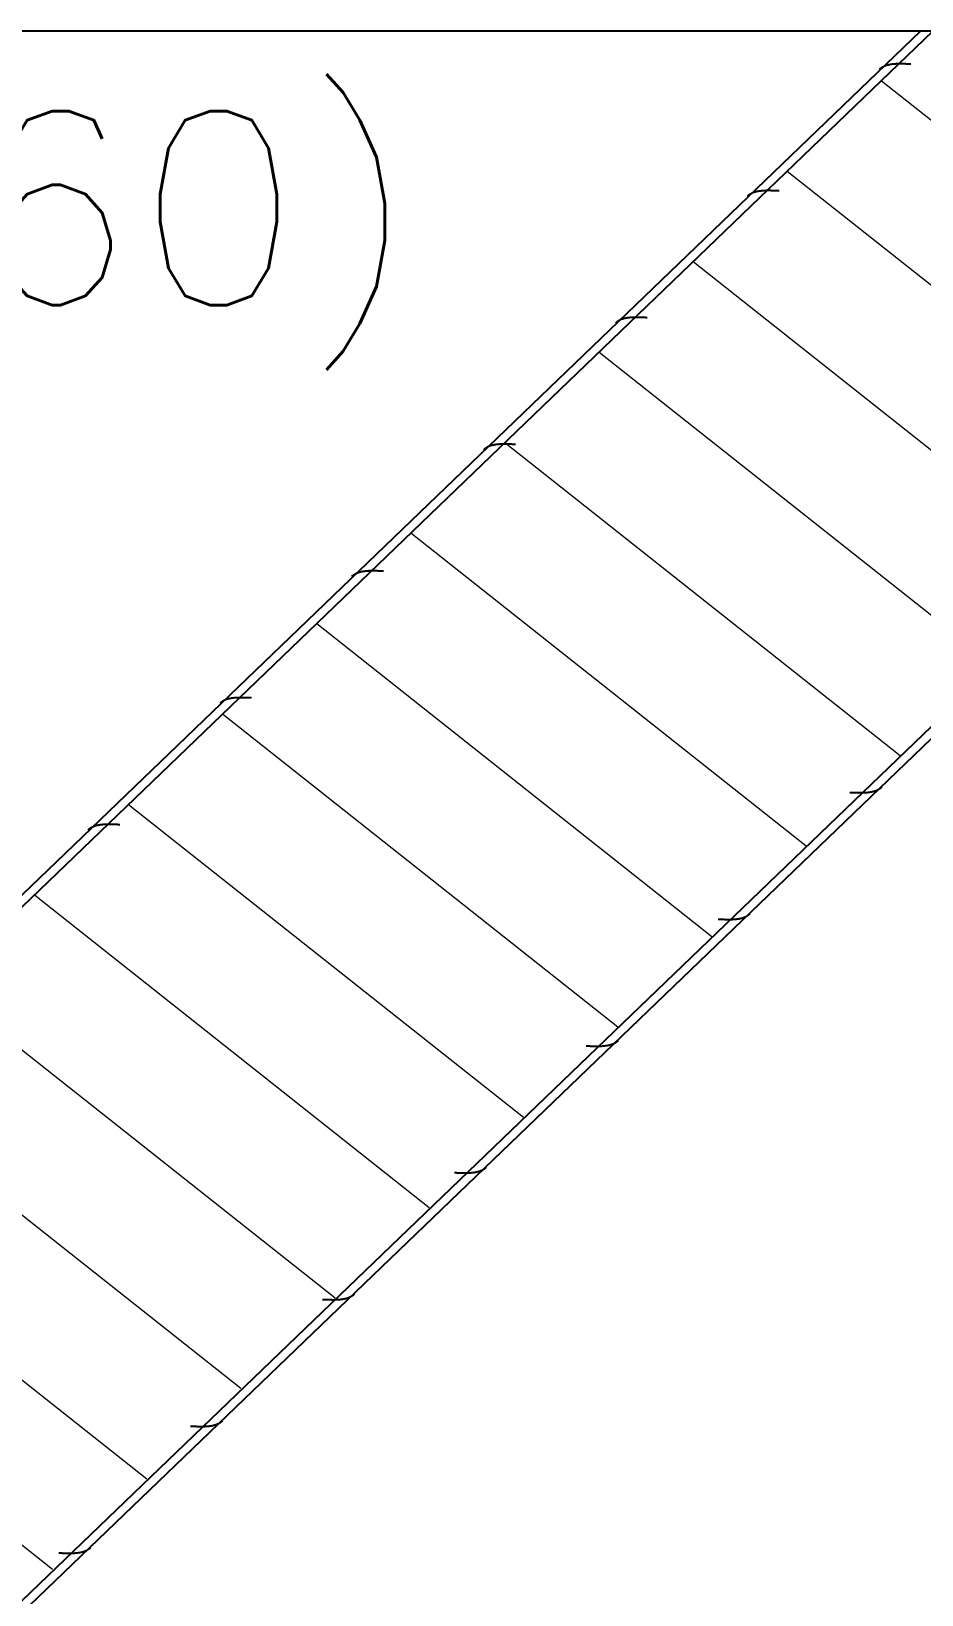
# Model space of a CAD drawing. Extents: x -9282 to 18119, y -11629 to 17404.
# Drawn here: x 1591.7 to 1643.3, y 3381.8 to 3472.5 of the extents above; entities that cross this region are included whole.
import ezdxf
from ezdxf.enums import TextEntityAlignment as Align

# ---------------------------------------------------------------- set-up
doc = ezdxf.new("R2010")
doc.units = 0
doc.header["$LTSCALE"] = 30
doc.header["$MEASUREMENT"] = 0
doc.linetypes.add('EJEH$0$RLE-PROYECCION', pattern=[0.71438, 0.47625, -0.23813])
doc.layers.get('0').update_dxf_attribs({"linetype": 'CONTINUOUS'})
doc.layers.add('EJEH$0$RLA-ACHURADO', color=30, linetype='EJEH$0$RLE-PROYECCION', lineweight=15, transparency=0.7)
doc.layers.add('EJEH$0$RLA-CONTORNO', color=30, linetype='CONTINUOUS', lineweight=25)
doc.layers.add('EJEH$0$RLA-FE', color=7, linetype='CONTINUOUS')
doc.styles.add('EJEH$0$RomanS', font='romans.shx', dxfattribs={"height": 11.25})

# ---------------------------------------------------------------- blocks, each defined once
blk = doc.blocks.new('*U149')
at = {"layer": 'EJEH$0$RLA-FE', "color": 3, "style": 'EJEH$0$RomanS', "flags": 8}
for tag, p in [('F=', (138.339, -19.895)), ('NUM', (152.748, -19.895))]:
    blk.add_attdef(tag, text='', height=11.25, dxfattribs=at).set_placement(p, align=Align.RIGHT)
at = {"layer": 'EJEH$0$RLA-FE', "color": 3, "style": 'EJEH$0$RomanS'}
for tag, p, flags in [('PHI', (156.643, -19.681), 12), ('DIAM', (166.499, -19.895), 12), ('MINUS', (188.518, -19.895), 13), ('MARK', (201.91, -19.895), 13), ('TEXTO_FE1', (205.21, -19.895), 8), ('TEXTO_FE2', (272.732, -19.877), 8), ('TIPO', (328.802, -57.917), 13), ('NVECES', (314.927, -76.855), 13), ('NUMFE', (318.862, -96.617), 13), ('CAPA', (327.058, -115.737), 13), ('DESPLAZA', (277.176, -134.17), 13), ('ESPACIO', (283.222, -152.533), 13), ('CANT', (297.058, -171.333), 13)]:
    blk.add_attdef(tag, p, '', height=11.25, dxfattribs=dict(at, flags=flags))
blk = doc.blocks.new('EJEH')
at = {"layer": 'EJEH$0$RLA-ACHURADO'}
h = blk.add_hatch(dxfattribs=at)
h.set_pattern_fill('RLE-ELEMENTOS METALICOS', color=256, angle=6.623, style=0, pattern_type=2)
h.set_pattern_definition([(141.623, (-89.674, -1990.712), (-4.656249, -5.87957), [])])
h.paths.add_polyline_path([(-1555.011, 786.892), (-1239.799, 1089.402), (-1239.816, 1103), (-1267.501, 1103), (-1596.269, 787), (-1571.906, 787)])
at = {"layer": 'EJEH$0$RLA-CONTORNO'}
for p, q in [((-1268.223, 1103), (-1596.99, 787)), ((-1267.501, 1103), (-1596.269, 787)), ((-1239.816, 1103), (-1586.816, 1103)), ((-1270.597, 1100.797), (-1270.615, 1100.78)), ((-1270.578, 1100.813), (-1270.597, 1100.797)), ((-1270.559, 1100.828), (-1270.578, 1100.813)), ((-1270.539, 1100.843), (-1270.559, 1100.828)), ((-1270.519, 1100.857), (-1270.539, 1100.843)), ((-1270.499, 1100.871), (-1270.519, 1100.857)), ((-1270.478, 1100.885), (-1270.499, 1100.871)), ((-1270.456, 1100.898), (-1270.478, 1100.885)), ((-1270.434, 1100.911), (-1270.456, 1100.898)), ((-1270.412, 1100.923), (-1270.434, 1100.911)), ((-1270.389, 1100.935), (-1270.412, 1100.923)), ((-1270.366, 1100.946), (-1270.389, 1100.935)), ((-1270.343, 1100.957), (-1270.366, 1100.946)), ((-1270.319, 1100.968), (-1270.343, 1100.957)), ((-1270.294, 1100.978), (-1270.319, 1100.968)), ((-1270.27, 1100.987), (-1270.294, 1100.978)), ((-1270.244, 1100.996), (-1270.27, 1100.987)), ((-1270.219, 1101.005), (-1270.244, 1100.996)), ((-1270.193, 1101.014), (-1270.219, 1101.005)), ((-1270.166, 1101.022), (-1270.193, 1101.014)), ((-1270.14, 1101.029), (-1270.166, 1101.022)), ((-1270.113, 1101.036), (-1270.14, 1101.029)), ((-1270.085, 1101.043), (-1270.113, 1101.036)), ((-1270.057, 1101.05), (-1270.085, 1101.043)), ((-1270.029, 1101.056), (-1270.057, 1101.05)), ((-1270, 1101.061), (-1270.029, 1101.056)), ((-1269.971, 1101.067), (-1270, 1101.061)), ((-1269.942, 1101.072), (-1269.971, 1101.067)), ((-1269.912, 1101.076), (-1269.942, 1101.072)), ((-1269.883, 1101.08), (-1269.912, 1101.076)), ((-1269.852, 1101.084), (-1269.883, 1101.08)), ((-1269.822, 1101.088), (-1269.852, 1101.084)), ((-1269.791, 1101.091), (-1269.822, 1101.088)), ((-1269.76, 1101.094), (-1269.791, 1101.091)), ((-1269.728, 1101.097), (-1269.76, 1101.094)), ((-1269.696, 1101.099), (-1269.728, 1101.097)), ((-1269.664, 1101.101), (-1269.696, 1101.099)), ((-1269.632, 1101.103), (-1269.664, 1101.101)), ((-1269.6, 1101.105), (-1269.632, 1101.103)), ((-1269.567, 1101.106), (-1269.6, 1101.105)), ((-1269.534, 1101.107), (-1269.567, 1101.106)), ((-1269.501, 1101.108), (-1269.534, 1101.107)), ((-1269.467, 1101.109), (-1269.501, 1101.108)), ((-1269.433, 1101.109), (-1269.467, 1101.109)), ((-1269.4, 1101.109), (-1269.433, 1101.109)), ((-1269.365, 1101.109), (-1269.4, 1101.109)), ((-1269.331, 1101.109), (-1269.365, 1101.109)), ((-1269.297, 1101.109), (-1269.331, 1101.109)), ((-1269.262, 1101.108), (-1269.297, 1101.109)), ((-1269.228, 1101.107), (-1269.262, 1101.108)), ((-1269.193, 1101.107), (-1269.228, 1101.107)), ((-1269.158, 1101.106), (-1269.193, 1101.107)), ((-1269.123, 1101.104), (-1269.158, 1101.106)), ((-1269.087, 1101.103), (-1269.123, 1101.104)), ((-1269.052, 1101.102), (-1269.087, 1101.103)), ((-1269.017, 1101.101), (-1269.052, 1101.102)), ((-1268.981, 1101.099), (-1269.017, 1101.101)), ((-1268.946, 1101.098), (-1268.981, 1101.099)), ((-1268.91, 1101.096), (-1268.946, 1101.098)), ((-1268.875, 1101.094), (-1268.91, 1101.096)), ((-1268.839, 1101.093), (-1268.875, 1101.094)), ((-1268.803, 1101.091), (-1268.839, 1101.093)), ((-1268.768, 1101.089), (-1268.803, 1101.091)), ((-1278.244, 1093.447), (-1278.262, 1093.43)), ((-1278.225, 1093.463), (-1278.244, 1093.447)), ((-1278.206, 1093.478), (-1278.225, 1093.463)), ((-1278.186, 1093.493), (-1278.206, 1093.478)), ((-1278.166, 1093.507), (-1278.186, 1093.493)), ((-1278.146, 1093.521), (-1278.166, 1093.507)), ((-1278.125, 1093.535), (-1278.146, 1093.521)), ((-1278.103, 1093.548), (-1278.125, 1093.535)), ((-1278.081, 1093.561), (-1278.103, 1093.548)), ((-1278.059, 1093.573), (-1278.081, 1093.561)), ((-1278.036, 1093.585), (-1278.059, 1093.573)), ((-1278.013, 1093.596), (-1278.036, 1093.585)), ((-1277.99, 1093.607), (-1278.013, 1093.596)), ((-1277.966, 1093.618), (-1277.99, 1093.607)), ((-1277.941, 1093.628), (-1277.966, 1093.618)), ((-1277.917, 1093.637), (-1277.941, 1093.628)), ((-1277.891, 1093.647), (-1277.917, 1093.637)), ((-1277.866, 1093.655), (-1277.891, 1093.647)), ((-1277.84, 1093.664), (-1277.866, 1093.655)), ((-1277.813, 1093.672), (-1277.84, 1093.664)), ((-1277.787, 1093.679), (-1277.813, 1093.672)), ((-1277.759, 1093.686), (-1277.787, 1093.679)), ((-1277.732, 1093.693), (-1277.759, 1093.686)), ((-1277.704, 1093.7), (-1277.732, 1093.693)), ((-1277.676, 1093.706), (-1277.704, 1093.7)), ((-1277.647, 1093.711), (-1277.676, 1093.706)), ((-1277.618, 1093.717), (-1277.647, 1093.711)), ((-1277.589, 1093.722), (-1277.618, 1093.717)), ((-1277.559, 1093.726), (-1277.589, 1093.722)), ((-1277.529, 1093.73), (-1277.559, 1093.726)), ((-1277.499, 1093.734), (-1277.529, 1093.73)), ((-1277.469, 1093.738), (-1277.499, 1093.734)), ((-1277.438, 1093.741), (-1277.469, 1093.738)), ((-1277.407, 1093.744), (-1277.438, 1093.741)), ((-1277.375, 1093.747), (-1277.407, 1093.744)), ((-1277.343, 1093.749), (-1277.375, 1093.747)), ((-1277.311, 1093.751), (-1277.343, 1093.749)), ((-1277.279, 1093.753), (-1277.311, 1093.751)), ((-1277.247, 1093.755), (-1277.279, 1093.753)), ((-1277.214, 1093.756), (-1277.247, 1093.755)), ((-1277.181, 1093.757), (-1277.214, 1093.756)), ((-1277.148, 1093.758), (-1277.181, 1093.757)), ((-1277.114, 1093.759), (-1277.148, 1093.758)), ((-1277.08, 1093.759), (-1277.114, 1093.759)), ((-1277.047, 1093.759), (-1277.08, 1093.759)), ((-1277.012, 1093.759), (-1277.047, 1093.759)), ((-1276.978, 1093.759), (-1277.012, 1093.759)), ((-1276.944, 1093.759), (-1276.978, 1093.759)), ((-1276.909, 1093.758), (-1276.944, 1093.759)), ((-1276.875, 1093.757), (-1276.909, 1093.758)), ((-1276.84, 1093.757), (-1276.875, 1093.757)), ((-1276.805, 1093.756), (-1276.84, 1093.757)), ((-1276.77, 1093.754), (-1276.805, 1093.756)), ((-1276.734, 1093.753), (-1276.77, 1093.754)), ((-1276.699, 1093.752), (-1276.734, 1093.753)), ((-1276.664, 1093.751), (-1276.699, 1093.752)), ((-1276.628, 1093.749), (-1276.664, 1093.751)), ((-1276.593, 1093.748), (-1276.628, 1093.749)), ((-1276.557, 1093.746), (-1276.593, 1093.748)), ((-1276.521, 1093.744), (-1276.557, 1093.746)), ((-1276.486, 1093.743), (-1276.521, 1093.744)), ((-1276.45, 1093.741), (-1276.486, 1093.743)), ((-1276.414, 1093.739), (-1276.45, 1093.741)), ((-1239.799, 1089.402), (-1554.42, 787)), ((-1553.698, 787), (-1239.799, 1088.709)), ((-1285.891, 1086.097), (-1285.909, 1086.08)), ((-1285.872, 1086.113), (-1285.891, 1086.097)), ((-1285.853, 1086.128), (-1285.872, 1086.113)), ((-1285.833, 1086.143), (-1285.853, 1086.128)), ((-1285.813, 1086.157), (-1285.833, 1086.143)), ((-1285.793, 1086.171), (-1285.813, 1086.157)), ((-1285.772, 1086.185), (-1285.793, 1086.171)), ((-1285.75, 1086.198), (-1285.772, 1086.185)), ((-1285.728, 1086.211), (-1285.75, 1086.198)), ((-1285.706, 1086.223), (-1285.728, 1086.211)), ((-1285.683, 1086.235), (-1285.706, 1086.223)), ((-1285.66, 1086.246), (-1285.683, 1086.235)), ((-1285.637, 1086.257), (-1285.66, 1086.246)), ((-1285.613, 1086.268), (-1285.637, 1086.257)), ((-1285.588, 1086.278), (-1285.613, 1086.268)), ((-1285.563, 1086.287), (-1285.588, 1086.278)), ((-1285.538, 1086.297), (-1285.563, 1086.287)), ((-1285.513, 1086.305), (-1285.538, 1086.297)), ((-1285.487, 1086.314), (-1285.513, 1086.305)), ((-1285.46, 1086.322), (-1285.487, 1086.314)), ((-1285.434, 1086.329), (-1285.46, 1086.322)), ((-1285.406, 1086.336), (-1285.434, 1086.329)), ((-1285.379, 1086.343), (-1285.406, 1086.336)), ((-1285.351, 1086.35), (-1285.379, 1086.343)), ((-1285.323, 1086.356), (-1285.351, 1086.35)), ((-1285.294, 1086.361), (-1285.323, 1086.356)), ((-1285.265, 1086.367), (-1285.294, 1086.361)), ((-1285.236, 1086.372), (-1285.265, 1086.367)), ((-1285.206, 1086.376), (-1285.236, 1086.372)), ((-1285.176, 1086.38), (-1285.206, 1086.376)), ((-1285.146, 1086.384), (-1285.176, 1086.38)), ((-1285.116, 1086.388), (-1285.146, 1086.384)), ((-1285.085, 1086.391), (-1285.116, 1086.388)), ((-1285.054, 1086.394), (-1285.085, 1086.391)), ((-1285.022, 1086.397), (-1285.054, 1086.394)), ((-1284.99, 1086.399), (-1285.022, 1086.397)), ((-1284.958, 1086.401), (-1284.99, 1086.399)), ((-1284.926, 1086.403), (-1284.958, 1086.401)), ((-1284.893, 1086.405), (-1284.926, 1086.403)), ((-1284.861, 1086.406), (-1284.893, 1086.405)), ((-1284.828, 1086.407), (-1284.861, 1086.406)), ((-1284.794, 1086.408), (-1284.828, 1086.407)), ((-1284.761, 1086.409), (-1284.794, 1086.408)), ((-1284.727, 1086.409), (-1284.761, 1086.409)), ((-1284.693, 1086.409), (-1284.727, 1086.409)), ((-1284.659, 1086.409), (-1284.693, 1086.409)), ((-1284.625, 1086.409), (-1284.659, 1086.409)), ((-1284.591, 1086.409), (-1284.625, 1086.409)), ((-1284.556, 1086.408), (-1284.591, 1086.409)), ((-1284.521, 1086.407), (-1284.556, 1086.408)), ((-1284.487, 1086.407), (-1284.521, 1086.407)), ((-1284.452, 1086.406), (-1284.487, 1086.407)), ((-1284.417, 1086.404), (-1284.452, 1086.406)), ((-1284.381, 1086.403), (-1284.417, 1086.404)), ((-1284.346, 1086.402), (-1284.381, 1086.403)), ((-1284.311, 1086.401), (-1284.346, 1086.402)), ((-1284.275, 1086.399), (-1284.311, 1086.401)), ((-1284.24, 1086.398), (-1284.275, 1086.399)), ((-1284.204, 1086.396), (-1284.24, 1086.398)), ((-1284.168, 1086.394), (-1284.204, 1086.396)), ((-1284.133, 1086.393), (-1284.168, 1086.394)), ((-1284.097, 1086.391), (-1284.133, 1086.393)), ((-1284.061, 1086.389), (-1284.097, 1086.391)), ((-1293.419, 1078.835), (-1293.439, 1078.821)), ((-1293.397, 1078.848), (-1293.419, 1078.835)), ((-1293.375, 1078.861), (-1293.397, 1078.848)), ((-1293.353, 1078.873), (-1293.375, 1078.861)), ((-1293.33, 1078.885), (-1293.353, 1078.873)), ((-1293.307, 1078.896), (-1293.33, 1078.885)), ((-1293.284, 1078.907), (-1293.307, 1078.896)), ((-1293.26, 1078.918), (-1293.284, 1078.907)), ((-1293.235, 1078.928), (-1293.26, 1078.918)), ((-1293.21, 1078.937), (-1293.235, 1078.928)), ((-1293.185, 1078.947), (-1293.21, 1078.937)), ((-1293.16, 1078.955), (-1293.185, 1078.947)), ((-1293.134, 1078.964), (-1293.16, 1078.955)), ((-1293.107, 1078.972), (-1293.134, 1078.964)), ((-1293.081, 1078.979), (-1293.107, 1078.972)), ((-1293.053, 1078.986), (-1293.081, 1078.979)), ((-1293.026, 1078.993), (-1293.053, 1078.986)), ((-1292.998, 1079), (-1293.026, 1078.993)), ((-1292.97, 1079.006), (-1292.998, 1079)), ((-1292.941, 1079.011), (-1292.97, 1079.006)), ((-1292.912, 1079.017), (-1292.941, 1079.011)), ((-1292.883, 1079.022), (-1292.912, 1079.017)), ((-1292.853, 1079.026), (-1292.883, 1079.022)), ((-1292.823, 1079.031), (-1292.853, 1079.026)), ((-1292.793, 1079.034), (-1292.823, 1079.031)), ((-1292.763, 1079.038), (-1292.793, 1079.034)), ((-1292.732, 1079.041), (-1292.763, 1079.038)), ((-1292.7, 1079.044), (-1292.732, 1079.041)), ((-1292.669, 1079.047), (-1292.7, 1079.044)), ((-1292.637, 1079.049), (-1292.669, 1079.047)), ((-1292.605, 1079.051), (-1292.637, 1079.049)), ((-1292.573, 1079.053), (-1292.605, 1079.051)), ((-1292.54, 1079.055), (-1292.573, 1079.053)), ((-1292.508, 1079.056), (-1292.54, 1079.055)), ((-1292.475, 1079.057), (-1292.508, 1079.056)), ((-1292.441, 1079.058), (-1292.475, 1079.057)), ((-1292.408, 1079.059), (-1292.441, 1079.058)), ((-1292.374, 1079.059), (-1292.408, 1079.059)), ((-1292.34, 1079.059), (-1292.374, 1079.059)), ((-1292.306, 1079.059), (-1292.34, 1079.059)), ((-1292.272, 1079.059), (-1292.306, 1079.059)), ((-1292.238, 1079.059), (-1292.272, 1079.059)), ((-1292.203, 1079.058), (-1292.238, 1079.059)), ((-1292.168, 1079.057), (-1292.203, 1079.058)), ((-1292.134, 1079.057), (-1292.168, 1079.057)), ((-1292.099, 1079.056), (-1292.134, 1079.057)), ((-1292.063, 1079.055), (-1292.099, 1079.056)), ((-1292.028, 1079.053), (-1292.063, 1079.055)), ((-1291.993, 1079.052), (-1292.028, 1079.053)), ((-1291.958, 1079.051), (-1291.993, 1079.052)), ((-1291.922, 1079.049), (-1291.958, 1079.051)), ((-1291.887, 1079.048), (-1291.922, 1079.049)), ((-1291.851, 1079.046), (-1291.887, 1079.048)), ((-1291.815, 1079.044), (-1291.851, 1079.046)), ((-1291.78, 1079.043), (-1291.815, 1079.044)), ((-1291.744, 1079.041), (-1291.78, 1079.043)), ((-1291.708, 1079.039), (-1291.744, 1079.041)), ((-1293.538, 1078.747), (-1293.556, 1078.73)), ((-1293.519, 1078.763), (-1293.538, 1078.747)), ((-1293.5, 1078.778), (-1293.519, 1078.763)), ((-1293.48, 1078.793), (-1293.5, 1078.778)), ((-1293.46, 1078.807), (-1293.48, 1078.793)), ((-1293.439, 1078.821), (-1293.46, 1078.807)), ((-1300.882, 1071.578), (-1300.907, 1071.568)), ((-1300.857, 1071.587), (-1300.882, 1071.578)), ((-1300.832, 1071.597), (-1300.857, 1071.587)), ((-1300.807, 1071.605), (-1300.832, 1071.597)), ((-1300.781, 1071.614), (-1300.807, 1071.605)), ((-1300.754, 1071.622), (-1300.781, 1071.614)), ((-1300.727, 1071.629), (-1300.754, 1071.622)), ((-1300.7, 1071.636), (-1300.727, 1071.629)), ((-1300.673, 1071.643), (-1300.7, 1071.636)), ((-1300.645, 1071.65), (-1300.673, 1071.643)), ((-1300.617, 1071.656), (-1300.645, 1071.65)), ((-1300.588, 1071.661), (-1300.617, 1071.656)), ((-1300.559, 1071.667), (-1300.588, 1071.661)), ((-1300.53, 1071.672), (-1300.559, 1071.667)), ((-1300.5, 1071.676), (-1300.53, 1071.672)), ((-1300.47, 1071.681), (-1300.5, 1071.676)), ((-1300.44, 1071.684), (-1300.47, 1071.681)), ((-1300.41, 1071.688), (-1300.44, 1071.684)), ((-1300.379, 1071.691), (-1300.41, 1071.688)), ((-1300.347, 1071.694), (-1300.379, 1071.691)), ((-1300.316, 1071.697), (-1300.347, 1071.694)), ((-1300.284, 1071.699), (-1300.316, 1071.697)), ((-1300.252, 1071.702), (-1300.284, 1071.699)), ((-1300.22, 1071.703), (-1300.252, 1071.702)), ((-1300.187, 1071.705), (-1300.22, 1071.703)), ((-1300.155, 1071.706), (-1300.187, 1071.705)), ((-1300.122, 1071.707), (-1300.155, 1071.706)), ((-1300.088, 1071.708), (-1300.122, 1071.707)), ((-1300.055, 1071.709), (-1300.088, 1071.708)), ((-1300.021, 1071.709), (-1300.055, 1071.709)), ((-1299.987, 1071.709), (-1300.021, 1071.709)), ((-1299.953, 1071.709), (-1299.987, 1071.709)), ((-1299.919, 1071.709), (-1299.953, 1071.709)), ((-1299.885, 1071.709), (-1299.919, 1071.709)), ((-1299.85, 1071.708), (-1299.885, 1071.709)), ((-1299.815, 1071.707), (-1299.85, 1071.708)), ((-1299.781, 1071.707), (-1299.815, 1071.707)), ((-1299.746, 1071.706), (-1299.781, 1071.707)), ((-1299.71, 1071.705), (-1299.746, 1071.706)), ((-1299.675, 1071.703), (-1299.71, 1071.705)), ((-1299.64, 1071.702), (-1299.675, 1071.703)), ((-1299.605, 1071.701), (-1299.64, 1071.702)), ((-1299.569, 1071.699), (-1299.605, 1071.701)), ((-1299.534, 1071.698), (-1299.569, 1071.699)), ((-1299.498, 1071.696), (-1299.534, 1071.698)), ((-1299.462, 1071.694), (-1299.498, 1071.696)), ((-1299.427, 1071.693), (-1299.462, 1071.694)), ((-1299.391, 1071.691), (-1299.427, 1071.693)), ((-1299.355, 1071.689), (-1299.391, 1071.691)), ((-1301.185, 1071.397), (-1301.203, 1071.38)), ((-1301.166, 1071.413), (-1301.185, 1071.397)), ((-1301.147, 1071.428), (-1301.166, 1071.413)), ((-1301.127, 1071.443), (-1301.147, 1071.428)), ((-1301.107, 1071.457), (-1301.127, 1071.443)), ((-1301.086, 1071.471), (-1301.107, 1071.457)), ((-1301.065, 1071.485), (-1301.086, 1071.471)), ((-1301.044, 1071.498), (-1301.065, 1071.485)), ((-1301.022, 1071.511), (-1301.044, 1071.498)), ((-1301, 1071.523), (-1301.022, 1071.511)), ((-1300.977, 1071.535), (-1301, 1071.523)), ((-1300.954, 1071.546), (-1300.977, 1071.535)), ((-1300.931, 1071.557), (-1300.954, 1071.546)), ((-1300.907, 1071.568), (-1300.931, 1071.557)), ((-1308.177, 1064.322), (-1308.206, 1064.317)), ((-1308.147, 1064.326), (-1308.177, 1064.322)), ((-1308.117, 1064.331), (-1308.147, 1064.326)), ((-1308.087, 1064.334), (-1308.117, 1064.331)), ((-1308.056, 1064.338), (-1308.087, 1064.334)), ((-1308.026, 1064.341), (-1308.056, 1064.338)), ((-1307.994, 1064.344), (-1308.026, 1064.341)), ((-1307.963, 1064.347), (-1307.994, 1064.344)), ((-1307.931, 1064.349), (-1307.963, 1064.347)), ((-1307.899, 1064.352), (-1307.931, 1064.349)), ((-1307.867, 1064.353), (-1307.899, 1064.352)), ((-1307.834, 1064.355), (-1307.867, 1064.353)), ((-1307.802, 1064.356), (-1307.834, 1064.355)), ((-1307.769, 1064.357), (-1307.802, 1064.356)), ((-1307.735, 1064.358), (-1307.769, 1064.357)), ((-1307.702, 1064.359), (-1307.735, 1064.358)), ((-1307.668, 1064.359), (-1307.702, 1064.359)), ((-1307.634, 1064.359), (-1307.668, 1064.359)), ((-1307.6, 1064.359), (-1307.634, 1064.359)), ((-1307.566, 1064.359), (-1307.6, 1064.359)), ((-1307.532, 1064.359), (-1307.566, 1064.359)), ((-1307.497, 1064.358), (-1307.532, 1064.359)), ((-1307.462, 1064.357), (-1307.497, 1064.358)), ((-1307.427, 1064.357), (-1307.462, 1064.357)), ((-1307.392, 1064.356), (-1307.427, 1064.357)), ((-1307.357, 1064.355), (-1307.392, 1064.356)), ((-1307.322, 1064.353), (-1307.357, 1064.355)), ((-1307.287, 1064.352), (-1307.322, 1064.353)), ((-1307.251, 1064.351), (-1307.287, 1064.352)), ((-1307.216, 1064.349), (-1307.251, 1064.351)), ((-1307.181, 1064.348), (-1307.216, 1064.349)), ((-1307.145, 1064.346), (-1307.181, 1064.348)), ((-1307.109, 1064.344), (-1307.145, 1064.346)), ((-1307.074, 1064.343), (-1307.109, 1064.344)), ((-1307.038, 1064.341), (-1307.074, 1064.343)), ((-1307.002, 1064.339), (-1307.038, 1064.341)), ((-1308.832, 1064.047), (-1308.85, 1064.03)), ((-1308.813, 1064.063), (-1308.832, 1064.047)), ((-1308.794, 1064.078), (-1308.813, 1064.063)), ((-1308.774, 1064.093), (-1308.794, 1064.078)), ((-1308.754, 1064.107), (-1308.774, 1064.093)), ((-1308.733, 1064.122), (-1308.754, 1064.107)), ((-1308.712, 1064.135), (-1308.733, 1064.122)), ((-1308.691, 1064.148), (-1308.712, 1064.135)), ((-1308.669, 1064.161), (-1308.691, 1064.148)), ((-1308.647, 1064.173), (-1308.669, 1064.161)), ((-1308.624, 1064.185), (-1308.647, 1064.173)), ((-1308.601, 1064.196), (-1308.624, 1064.185)), ((-1308.577, 1064.207), (-1308.601, 1064.196)), ((-1308.553, 1064.218), (-1308.577, 1064.207)), ((-1308.529, 1064.228), (-1308.553, 1064.218)), ((-1308.504, 1064.237), (-1308.529, 1064.228)), ((-1308.479, 1064.247), (-1308.504, 1064.237)), ((-1308.454, 1064.255), (-1308.479, 1064.247)), ((-1308.428, 1064.264), (-1308.454, 1064.255)), ((-1308.401, 1064.272), (-1308.428, 1064.264)), ((-1308.374, 1064.279), (-1308.401, 1064.272)), ((-1308.347, 1064.287), (-1308.374, 1064.279)), ((-1308.32, 1064.293), (-1308.347, 1064.287)), ((-1308.292, 1064.3), (-1308.32, 1064.293)), ((-1308.264, 1064.306), (-1308.292, 1064.3)), ((-1308.235, 1064.311), (-1308.264, 1064.306)), ((-1308.206, 1064.317), (-1308.235, 1064.311)), ((-1271.072, 1058.88), (-1271.101, 1058.875)), ((-1271.044, 1058.886), (-1271.072, 1058.88)), ((-1271.016, 1058.892), (-1271.044, 1058.886)), ((-1270.988, 1058.898), (-1271.016, 1058.892)), ((-1270.96, 1058.905), (-1270.988, 1058.898)), ((-1270.933, 1058.912), (-1270.96, 1058.905)), ((-1270.906, 1058.92), (-1270.933, 1058.912)), ((-1270.88, 1058.928), (-1270.906, 1058.92)), ((-1270.854, 1058.936), (-1270.88, 1058.928)), ((-1270.828, 1058.945), (-1270.854, 1058.936)), ((-1270.803, 1058.954), (-1270.828, 1058.945)), ((-1270.778, 1058.964), (-1270.803, 1058.954)), ((-1270.754, 1058.974), (-1270.778, 1058.964)), ((-1270.73, 1058.984), (-1270.754, 1058.974)), ((-1270.707, 1058.995), (-1270.73, 1058.984)), ((-1270.683, 1059.006), (-1270.707, 1058.995)), ((-1270.661, 1059.018), (-1270.683, 1059.006)), ((-1270.638, 1059.03), (-1270.661, 1059.018)), ((-1270.617, 1059.043), (-1270.638, 1059.03)), ((-1270.595, 1059.056), (-1270.617, 1059.043)), ((-1270.574, 1059.07), (-1270.595, 1059.056)), ((-1270.554, 1059.084), (-1270.574, 1059.07)), ((-1270.533, 1059.098), (-1270.554, 1059.084)), ((-1270.514, 1059.113), (-1270.533, 1059.098)), ((-1270.495, 1059.129), (-1270.514, 1059.113)), ((-1270.476, 1059.145), (-1270.495, 1059.129)), ((-1270.457, 1059.161), (-1270.476, 1059.145)), ((-1272.27, 1058.85), (-1272.305, 1058.852)), ((-1272.234, 1058.849), (-1272.27, 1058.85)), ((-1272.198, 1058.847), (-1272.234, 1058.849)), ((-1272.163, 1058.845), (-1272.198, 1058.847)), ((-1272.127, 1058.844), (-1272.163, 1058.845)), ((-1272.091, 1058.842), (-1272.127, 1058.844)), ((-1272.056, 1058.841), (-1272.091, 1058.842)), ((-1272.021, 1058.839), (-1272.056, 1058.841)), ((-1271.985, 1058.838), (-1272.021, 1058.839)), ((-1271.95, 1058.837), (-1271.985, 1058.838)), ((-1271.915, 1058.836), (-1271.95, 1058.837)), ((-1271.88, 1058.835), (-1271.915, 1058.836)), ((-1271.845, 1058.834), (-1271.88, 1058.835)), ((-1271.81, 1058.833), (-1271.845, 1058.834)), ((-1271.776, 1058.833), (-1271.81, 1058.833)), ((-1271.741, 1058.832), (-1271.776, 1058.833)), ((-1271.707, 1058.832), (-1271.741, 1058.832)), ((-1271.673, 1058.832), (-1271.707, 1058.832)), ((-1271.639, 1058.832), (-1271.673, 1058.832)), ((-1271.606, 1058.833), (-1271.639, 1058.832)), ((-1271.572, 1058.833), (-1271.606, 1058.833)), ((-1271.539, 1058.834), (-1271.572, 1058.833)), ((-1271.506, 1058.835), (-1271.539, 1058.834)), ((-1271.473, 1058.836), (-1271.506, 1058.835)), ((-1271.441, 1058.838), (-1271.473, 1058.836)), ((-1271.408, 1058.84), (-1271.441, 1058.838)), ((-1271.376, 1058.842), (-1271.408, 1058.84)), ((-1271.345, 1058.844), (-1271.376, 1058.842)), ((-1271.313, 1058.847), (-1271.345, 1058.844)), ((-1271.282, 1058.85), (-1271.313, 1058.847)), ((-1271.251, 1058.853), (-1271.282, 1058.85)), ((-1271.22, 1058.857), (-1271.251, 1058.853)), ((-1271.19, 1058.861), (-1271.22, 1058.857)), ((-1271.16, 1058.865), (-1271.19, 1058.861)), ((-1271.131, 1058.87), (-1271.16, 1058.865)), ((-1271.101, 1058.875), (-1271.131, 1058.87)), ((-1316.479, 1056.697), (-1316.497, 1056.68)), ((-1316.46, 1056.713), (-1316.479, 1056.697)), ((-1316.441, 1056.728), (-1316.46, 1056.713)), ((-1316.421, 1056.743), (-1316.441, 1056.728)), ((-1316.401, 1056.758), (-1316.421, 1056.743)), ((-1316.38, 1056.772), (-1316.401, 1056.758)), ((-1316.359, 1056.785), (-1316.38, 1056.772)), ((-1316.338, 1056.798), (-1316.359, 1056.785)), ((-1316.316, 1056.811), (-1316.338, 1056.798)), ((-1316.294, 1056.823), (-1316.316, 1056.811)), ((-1316.271, 1056.835), (-1316.294, 1056.823)), ((-1316.248, 1056.846), (-1316.271, 1056.835)), ((-1316.224, 1056.857), (-1316.248, 1056.846)), ((-1316.2, 1056.868), (-1316.224, 1056.857)), ((-1316.176, 1056.878), (-1316.2, 1056.868)), ((-1316.151, 1056.887), (-1316.176, 1056.878)), ((-1316.126, 1056.897), (-1316.151, 1056.887)), ((-1316.1, 1056.905), (-1316.126, 1056.897)), ((-1316.075, 1056.914), (-1316.1, 1056.905)), ((-1316.048, 1056.922), (-1316.075, 1056.914)), ((-1316.021, 1056.929), (-1316.048, 1056.922)), ((-1315.994, 1056.937), (-1316.021, 1056.929)), ((-1315.967, 1056.943), (-1315.994, 1056.937)), ((-1315.939, 1056.95), (-1315.967, 1056.943)), ((-1315.911, 1056.956), (-1315.939, 1056.95)), ((-1315.882, 1056.961), (-1315.911, 1056.956)), ((-1315.853, 1056.967), (-1315.882, 1056.961)), ((-1315.824, 1056.972), (-1315.853, 1056.967)), ((-1315.794, 1056.976), (-1315.824, 1056.972)), ((-1315.764, 1056.981), (-1315.794, 1056.976)), ((-1315.734, 1056.985), (-1315.764, 1056.981)), ((-1315.703, 1056.988), (-1315.734, 1056.985)), ((-1315.673, 1056.991), (-1315.703, 1056.988)), ((-1315.641, 1056.994), (-1315.673, 1056.991)), ((-1315.61, 1056.997), (-1315.641, 1056.994)), ((-1315.578, 1056.999), (-1315.61, 1056.997)), ((-1315.546, 1057.002), (-1315.578, 1056.999)), ((-1315.514, 1057.003), (-1315.546, 1057.002)), ((-1315.481, 1057.005), (-1315.514, 1057.003)), ((-1315.449, 1057.006), (-1315.481, 1057.005)), ((-1315.416, 1057.007), (-1315.449, 1057.006)), ((-1315.382, 1057.008), (-1315.416, 1057.007)), ((-1315.349, 1057.009), (-1315.382, 1057.008)), ((-1315.315, 1057.009), (-1315.349, 1057.009)), ((-1315.281, 1057.009), (-1315.315, 1057.009)), ((-1315.247, 1057.009), (-1315.281, 1057.009)), ((-1315.213, 1057.009), (-1315.247, 1057.009)), ((-1315.179, 1057.009), (-1315.213, 1057.009)), ((-1315.144, 1057.008), (-1315.179, 1057.009)), ((-1315.109, 1057.007), (-1315.144, 1057.008)), ((-1315.074, 1057.007), (-1315.109, 1057.007)), ((-1315.039, 1057.006), (-1315.074, 1057.007)), ((-1315.004, 1057.005), (-1315.039, 1057.006)), ((-1314.969, 1057.003), (-1315.004, 1057.005)), ((-1314.934, 1057.002), (-1314.969, 1057.003)), ((-1314.898, 1057.001), (-1314.934, 1057.002)), ((-1314.863, 1056.999), (-1314.898, 1057.001)), ((-1314.827, 1056.998), (-1314.863, 1056.999)), ((-1314.792, 1056.996), (-1314.827, 1056.998)), ((-1314.756, 1056.994), (-1314.792, 1056.996)), ((-1314.721, 1056.993), (-1314.756, 1056.994)), ((-1314.685, 1056.991), (-1314.721, 1056.993)), ((-1314.649, 1056.989), (-1314.685, 1056.991)), ((-1278.377, 1051.634), (-1278.401, 1051.624)), ((-1278.353, 1051.645), (-1278.377, 1051.634)), ((-1278.33, 1051.656), (-1278.353, 1051.645)), ((-1278.308, 1051.668), (-1278.33, 1051.656)), ((-1278.285, 1051.68), (-1278.308, 1051.668)), ((-1278.263, 1051.693), (-1278.285, 1051.68)), ((-1278.242, 1051.706), (-1278.263, 1051.693)), ((-1278.221, 1051.72), (-1278.242, 1051.706)), ((-1278.201, 1051.734), (-1278.221, 1051.72)), ((-1278.18, 1051.748), (-1278.201, 1051.734)), ((-1278.161, 1051.763), (-1278.18, 1051.748)), ((-1278.141, 1051.779), (-1278.161, 1051.763)), ((-1278.123, 1051.795), (-1278.141, 1051.779)), ((-1278.104, 1051.811), (-1278.123, 1051.795)), ((-1279.916, 1051.5), (-1279.952, 1051.502)), ((-1279.881, 1051.499), (-1279.916, 1051.5)), ((-1279.845, 1051.497), (-1279.881, 1051.499)), ((-1279.81, 1051.495), (-1279.845, 1051.497)), ((-1279.774, 1051.494), (-1279.81, 1051.495)), ((-1279.738, 1051.492), (-1279.774, 1051.494)), ((-1279.703, 1051.491), (-1279.738, 1051.492)), ((-1279.668, 1051.489), (-1279.703, 1051.491)), ((-1279.632, 1051.488), (-1279.668, 1051.489)), ((-1279.597, 1051.487), (-1279.632, 1051.488)), ((-1279.562, 1051.486), (-1279.597, 1051.487)), ((-1279.527, 1051.485), (-1279.562, 1051.486)), ((-1279.492, 1051.484), (-1279.527, 1051.485)), ((-1279.457, 1051.483), (-1279.492, 1051.484)), ((-1279.423, 1051.483), (-1279.457, 1051.483)), ((-1279.388, 1051.482), (-1279.423, 1051.483)), ((-1279.354, 1051.482), (-1279.388, 1051.482)), ((-1279.32, 1051.482), (-1279.354, 1051.482)), ((-1279.286, 1051.482), (-1279.32, 1051.482)), ((-1279.253, 1051.483), (-1279.286, 1051.482)), ((-1279.219, 1051.483), (-1279.253, 1051.483)), ((-1279.186, 1051.484), (-1279.219, 1051.483)), ((-1279.153, 1051.485), (-1279.186, 1051.484)), ((-1279.12, 1051.486), (-1279.153, 1051.485)), ((-1279.088, 1051.488), (-1279.12, 1051.486)), ((-1279.055, 1051.49), (-1279.088, 1051.488)), ((-1279.023, 1051.492), (-1279.055, 1051.49)), ((-1278.992, 1051.494), (-1279.023, 1051.492)), ((-1278.96, 1051.497), (-1278.992, 1051.494)), ((-1278.929, 1051.5), (-1278.96, 1051.497)), ((-1278.898, 1051.503), (-1278.929, 1051.5)), ((-1278.867, 1051.507), (-1278.898, 1051.503)), ((-1278.837, 1051.511), (-1278.867, 1051.507)), ((-1278.807, 1051.515), (-1278.837, 1051.511)), ((-1278.778, 1051.52), (-1278.807, 1051.515)), ((-1278.748, 1051.525), (-1278.778, 1051.52)), ((-1278.719, 1051.53), (-1278.748, 1051.525)), ((-1278.691, 1051.536), (-1278.719, 1051.53)), ((-1278.663, 1051.542), (-1278.691, 1051.536)), ((-1278.635, 1051.548), (-1278.663, 1051.542)), ((-1278.607, 1051.555), (-1278.635, 1051.548)), ((-1278.58, 1051.562), (-1278.607, 1051.555)), ((-1278.553, 1051.57), (-1278.58, 1051.562)), ((-1278.527, 1051.578), (-1278.553, 1051.57)), ((-1278.501, 1051.586), (-1278.527, 1051.578)), ((-1278.475, 1051.595), (-1278.501, 1051.586)), ((-1278.45, 1051.604), (-1278.475, 1051.595)), ((-1278.425, 1051.614), (-1278.45, 1051.604)), ((-1278.401, 1051.624), (-1278.425, 1051.614)), ((-1285.847, 1044.384), (-1285.868, 1044.37)), ((-1285.827, 1044.398), (-1285.847, 1044.384)), ((-1285.808, 1044.413), (-1285.827, 1044.398)), ((-1285.788, 1044.429), (-1285.808, 1044.413)), ((-1285.77, 1044.445), (-1285.788, 1044.429)), ((-1285.751, 1044.461), (-1285.77, 1044.445)), ((-1287.563, 1044.15), (-1287.599, 1044.152)), ((-1287.528, 1044.149), (-1287.563, 1044.15)), ((-1287.492, 1044.147), (-1287.528, 1044.149)), ((-1287.456, 1044.145), (-1287.492, 1044.147)), ((-1287.421, 1044.144), (-1287.456, 1044.145)), ((-1287.385, 1044.142), (-1287.421, 1044.144)), ((-1287.35, 1044.141), (-1287.385, 1044.142)), ((-1287.315, 1044.139), (-1287.35, 1044.141)), ((-1287.279, 1044.138), (-1287.315, 1044.139)), ((-1287.244, 1044.137), (-1287.279, 1044.138)), ((-1287.209, 1044.136), (-1287.244, 1044.137)), ((-1287.174, 1044.135), (-1287.209, 1044.136)), ((-1287.139, 1044.134), (-1287.174, 1044.135)), ((-1287.104, 1044.133), (-1287.139, 1044.134)), ((-1287.07, 1044.133), (-1287.104, 1044.133)), ((-1287.035, 1044.132), (-1287.07, 1044.133)), ((-1287.001, 1044.132), (-1287.035, 1044.132)), ((-1286.967, 1044.132), (-1287.001, 1044.132)), ((-1286.933, 1044.132), (-1286.967, 1044.132)), ((-1286.9, 1044.133), (-1286.933, 1044.132)), ((-1286.866, 1044.133), (-1286.9, 1044.133)), ((-1286.833, 1044.134), (-1286.866, 1044.133)), ((-1286.8, 1044.135), (-1286.833, 1044.134)), ((-1286.767, 1044.136), (-1286.8, 1044.135)), ((-1286.735, 1044.138), (-1286.767, 1044.136)), ((-1286.702, 1044.14), (-1286.735, 1044.138)), ((-1286.67, 1044.142), (-1286.702, 1044.14)), ((-1286.638, 1044.144), (-1286.67, 1044.142)), ((-1286.607, 1044.147), (-1286.638, 1044.144)), ((-1286.576, 1044.15), (-1286.607, 1044.147)), ((-1286.545, 1044.153), (-1286.576, 1044.15)), ((-1286.514, 1044.157), (-1286.545, 1044.153)), ((-1286.484, 1044.161), (-1286.514, 1044.157)), ((-1286.454, 1044.165), (-1286.484, 1044.161)), ((-1286.425, 1044.17), (-1286.454, 1044.165)), ((-1286.395, 1044.175), (-1286.425, 1044.17)), ((-1286.366, 1044.18), (-1286.395, 1044.175)), ((-1286.338, 1044.186), (-1286.366, 1044.18)), ((-1286.309, 1044.192), (-1286.338, 1044.186)), ((-1286.282, 1044.198), (-1286.309, 1044.192)), ((-1286.254, 1044.205), (-1286.282, 1044.198)), ((-1286.227, 1044.212), (-1286.254, 1044.205)), ((-1286.2, 1044.22), (-1286.227, 1044.212)), ((-1286.174, 1044.228), (-1286.2, 1044.22)), ((-1286.148, 1044.236), (-1286.174, 1044.228)), ((-1286.122, 1044.245), (-1286.148, 1044.236)), ((-1286.097, 1044.254), (-1286.122, 1044.245)), ((-1286.072, 1044.264), (-1286.097, 1044.254)), ((-1286.048, 1044.274), (-1286.072, 1044.264)), ((-1286.024, 1044.284), (-1286.048, 1044.274)), ((-1286, 1044.295), (-1286.024, 1044.284)), ((-1285.977, 1044.306), (-1286, 1044.295)), ((-1285.955, 1044.318), (-1285.977, 1044.306)), ((-1285.932, 1044.33), (-1285.955, 1044.318)), ((-1285.91, 1044.343), (-1285.932, 1044.33)), ((-1285.889, 1044.356), (-1285.91, 1044.343)), ((-1285.868, 1044.37), (-1285.889, 1044.356)), ((-1295.21, 1036.8), (-1295.246, 1036.802)), ((-1295.175, 1036.799), (-1295.21, 1036.8)), ((-1295.139, 1036.797), (-1295.175, 1036.799)), ((-1295.103, 1036.795), (-1295.139, 1036.797)), ((-1295.068, 1036.794), (-1295.103, 1036.795)), ((-1295.032, 1036.792), (-1295.068, 1036.794)), ((-1294.997, 1036.791), (-1295.032, 1036.792)), ((-1294.961, 1036.789), (-1294.997, 1036.791)), ((-1294.926, 1036.788), (-1294.961, 1036.789)), ((-1294.891, 1036.787), (-1294.926, 1036.788)), ((-1294.856, 1036.786), (-1294.891, 1036.787)), ((-1294.821, 1036.785), (-1294.856, 1036.786)), ((-1294.786, 1036.784), (-1294.821, 1036.785)), ((-1294.751, 1036.783), (-1294.786, 1036.784)), ((-1294.717, 1036.783), (-1294.751, 1036.783)), ((-1294.682, 1036.782), (-1294.717, 1036.783)), ((-1294.648, 1036.782), (-1294.682, 1036.782)), ((-1294.614, 1036.782), (-1294.648, 1036.782)), ((-1294.58, 1036.782), (-1294.614, 1036.782)), ((-1294.547, 1036.783), (-1294.58, 1036.782)), ((-1294.513, 1036.783), (-1294.547, 1036.783)), ((-1294.48, 1036.784), (-1294.513, 1036.783)), ((-1294.447, 1036.785), (-1294.48, 1036.784)), ((-1294.414, 1036.786), (-1294.447, 1036.785)), ((-1294.381, 1036.788), (-1294.414, 1036.786)), ((-1294.349, 1036.79), (-1294.381, 1036.788)), ((-1294.317, 1036.792), (-1294.349, 1036.79)), ((-1294.285, 1036.794), (-1294.317, 1036.792)), ((-1294.254, 1036.797), (-1294.285, 1036.794)), ((-1294.223, 1036.8), (-1294.254, 1036.797)), ((-1294.192, 1036.803), (-1294.223, 1036.8)), ((-1294.161, 1036.807), (-1294.192, 1036.803)), ((-1294.131, 1036.811), (-1294.161, 1036.807)), ((-1294.101, 1036.815), (-1294.131, 1036.811)), ((-1294.072, 1036.82), (-1294.101, 1036.815)), ((-1294.042, 1036.825), (-1294.072, 1036.82)), ((-1294.013, 1036.83), (-1294.042, 1036.825)), ((-1293.985, 1036.836), (-1294.013, 1036.83)), ((-1293.956, 1036.842), (-1293.985, 1036.836)), ((-1293.929, 1036.848), (-1293.956, 1036.842)), ((-1293.901, 1036.855), (-1293.929, 1036.848)), ((-1293.874, 1036.862), (-1293.901, 1036.855)), ((-1293.847, 1036.87), (-1293.874, 1036.862)), ((-1293.821, 1036.878), (-1293.847, 1036.87)), ((-1293.795, 1036.886), (-1293.821, 1036.878)), ((-1293.769, 1036.895), (-1293.795, 1036.886)), ((-1293.744, 1036.904), (-1293.769, 1036.895)), ((-1293.719, 1036.914), (-1293.744, 1036.904)), ((-1293.695, 1036.924), (-1293.719, 1036.914)), ((-1293.671, 1036.934), (-1293.695, 1036.924)), ((-1293.647, 1036.945), (-1293.671, 1036.934)), ((-1293.624, 1036.956), (-1293.647, 1036.945)), ((-1293.602, 1036.968), (-1293.624, 1036.956)), ((-1293.579, 1036.981), (-1293.602, 1036.968)), ((-1293.557, 1036.993), (-1293.579, 1036.981)), ((-1293.536, 1037.006), (-1293.557, 1036.993)), ((-1293.515, 1037.02), (-1293.536, 1037.006)), ((-1293.494, 1037.034), (-1293.515, 1037.02)), ((-1293.474, 1037.048), (-1293.494, 1037.034)), ((-1293.455, 1037.063), (-1293.474, 1037.048)), ((-1293.435, 1037.079), (-1293.455, 1037.063)), ((-1293.417, 1037.095), (-1293.435, 1037.079)), ((-1293.398, 1037.111), (-1293.417, 1037.095)), ((-1302.857, 1029.45), (-1302.893, 1029.452)), ((-1302.822, 1029.449), (-1302.857, 1029.45)), ((-1302.786, 1029.447), (-1302.822, 1029.449)), ((-1302.75, 1029.445), (-1302.786, 1029.447)), ((-1302.715, 1029.444), (-1302.75, 1029.445)), ((-1302.679, 1029.442), (-1302.715, 1029.444)), ((-1302.644, 1029.441), (-1302.679, 1029.442)), ((-1302.608, 1029.439), (-1302.644, 1029.441)), ((-1302.573, 1029.438), (-1302.608, 1029.439)), ((-1302.538, 1029.437), (-1302.573, 1029.438)), ((-1302.503, 1029.436), (-1302.538, 1029.437)), ((-1302.468, 1029.435), (-1302.503, 1029.436)), ((-1302.433, 1029.434), (-1302.468, 1029.435)), ((-1302.398, 1029.433), (-1302.433, 1029.434)), ((-1302.364, 1029.433), (-1302.398, 1029.433)), ((-1302.329, 1029.432), (-1302.364, 1029.433)), ((-1302.295, 1029.432), (-1302.329, 1029.432)), ((-1302.261, 1029.432), (-1302.295, 1029.432)), ((-1302.227, 1029.432), (-1302.261, 1029.432)), ((-1302.193, 1029.433), (-1302.227, 1029.432)), ((-1302.16, 1029.433), (-1302.193, 1029.433)), ((-1302.127, 1029.434), (-1302.16, 1029.433)), ((-1302.094, 1029.435), (-1302.127, 1029.434)), ((-1302.061, 1029.437), (-1302.094, 1029.435)), ((-1302.028, 1029.438), (-1302.061, 1029.437)), ((-1301.996, 1029.44), (-1302.028, 1029.438)), ((-1301.964, 1029.442), (-1301.996, 1029.44)), ((-1301.932, 1029.444), (-1301.964, 1029.442)), ((-1301.901, 1029.447), (-1301.932, 1029.444)), ((-1301.87, 1029.45), (-1301.901, 1029.447)), ((-1301.839, 1029.453), (-1301.87, 1029.45)), ((-1301.808, 1029.457), (-1301.839, 1029.453)), ((-1301.778, 1029.461), (-1301.808, 1029.457)), ((-1301.748, 1029.465), (-1301.778, 1029.461)), ((-1301.718, 1029.47), (-1301.748, 1029.465)), ((-1301.689, 1029.475), (-1301.718, 1029.47)), ((-1301.66, 1029.48), (-1301.689, 1029.475)), ((-1301.632, 1029.486), (-1301.66, 1029.48)), ((-1301.603, 1029.492), (-1301.632, 1029.486)), ((-1301.576, 1029.498), (-1301.603, 1029.492)), ((-1301.548, 1029.505), (-1301.576, 1029.498)), ((-1301.521, 1029.512), (-1301.548, 1029.505)), ((-1301.494, 1029.52), (-1301.521, 1029.512)), ((-1301.468, 1029.528), (-1301.494, 1029.52)), ((-1301.442, 1029.536), (-1301.468, 1029.528)), ((-1301.416, 1029.545), (-1301.442, 1029.536)), ((-1301.391, 1029.554), (-1301.416, 1029.545)), ((-1301.366, 1029.564), (-1301.391, 1029.554)), ((-1301.342, 1029.574), (-1301.366, 1029.564)), ((-1301.318, 1029.584), (-1301.342, 1029.574)), ((-1301.294, 1029.595), (-1301.318, 1029.584)), ((-1301.271, 1029.607), (-1301.294, 1029.595)), ((-1301.248, 1029.618), (-1301.271, 1029.607)), ((-1301.226, 1029.631), (-1301.248, 1029.618)), ((-1301.204, 1029.643), (-1301.226, 1029.631)), ((-1301.183, 1029.656), (-1301.204, 1029.643)), ((-1301.162, 1029.67), (-1301.183, 1029.656)), ((-1301.141, 1029.684), (-1301.162, 1029.67)), ((-1301.121, 1029.698), (-1301.141, 1029.684)), ((-1301.102, 1029.713), (-1301.121, 1029.698)), ((-1301.082, 1029.729), (-1301.102, 1029.713)), ((-1301.064, 1029.745), (-1301.082, 1029.729)), ((-1301.045, 1029.761), (-1301.064, 1029.745)), ((-1310.504, 1022.1), (-1310.54, 1022.102)), ((-1310.469, 1022.099), (-1310.504, 1022.1)), ((-1310.433, 1022.097), (-1310.469, 1022.099)), ((-1310.397, 1022.095), (-1310.433, 1022.097)), ((-1310.362, 1022.094), (-1310.397, 1022.095)), ((-1310.326, 1022.092), (-1310.362, 1022.094)), ((-1310.291, 1022.091), (-1310.326, 1022.092)), ((-1310.255, 1022.089), (-1310.291, 1022.091)), ((-1310.22, 1022.088), (-1310.255, 1022.089)), ((-1310.185, 1022.087), (-1310.22, 1022.088)), ((-1310.15, 1022.086), (-1310.185, 1022.087)), ((-1310.115, 1022.085), (-1310.15, 1022.086)), ((-1310.08, 1022.084), (-1310.115, 1022.085)), ((-1310.045, 1022.083), (-1310.08, 1022.084)), ((-1310.011, 1022.083), (-1310.045, 1022.083)), ((-1309.976, 1022.082), (-1310.011, 1022.083)), ((-1309.942, 1022.082), (-1309.976, 1022.082)), ((-1309.908, 1022.082), (-1309.942, 1022.082)), ((-1309.874, 1022.082), (-1309.908, 1022.082)), ((-1309.84, 1022.083), (-1309.874, 1022.082)), ((-1309.807, 1022.083), (-1309.84, 1022.083)), ((-1309.774, 1022.084), (-1309.807, 1022.083)), ((-1309.741, 1022.085), (-1309.774, 1022.084)), ((-1309.708, 1022.087), (-1309.741, 1022.085)), ((-1309.675, 1022.088), (-1309.708, 1022.087)), ((-1309.643, 1022.09), (-1309.675, 1022.088)), ((-1309.611, 1022.092), (-1309.643, 1022.09)), ((-1309.579, 1022.094), (-1309.611, 1022.092)), ((-1309.548, 1022.097), (-1309.579, 1022.094)), ((-1309.517, 1022.1), (-1309.548, 1022.097)), ((-1309.486, 1022.103), (-1309.517, 1022.1)), ((-1309.455, 1022.107), (-1309.486, 1022.103)), ((-1309.425, 1022.111), (-1309.455, 1022.107)), ((-1309.395, 1022.115), (-1309.425, 1022.111)), ((-1309.365, 1022.12), (-1309.395, 1022.115)), ((-1309.336, 1022.125), (-1309.365, 1022.12)), ((-1309.307, 1022.13), (-1309.336, 1022.125)), ((-1309.279, 1022.136), (-1309.307, 1022.13)), ((-1309.25, 1022.142), (-1309.279, 1022.136)), ((-1309.222, 1022.148), (-1309.25, 1022.142)), ((-1309.195, 1022.155), (-1309.222, 1022.148)), ((-1309.168, 1022.162), (-1309.195, 1022.155)), ((-1309.141, 1022.17), (-1309.168, 1022.162)), ((-1309.115, 1022.178), (-1309.141, 1022.17)), ((-1309.089, 1022.186), (-1309.115, 1022.178)), ((-1309.063, 1022.195), (-1309.089, 1022.186)), ((-1309.038, 1022.204), (-1309.063, 1022.195)), ((-1309.013, 1022.214), (-1309.038, 1022.204)), ((-1308.989, 1022.224), (-1309.013, 1022.214)), ((-1308.965, 1022.234), (-1308.989, 1022.224)), ((-1308.941, 1022.245), (-1308.965, 1022.234)), ((-1308.918, 1022.257), (-1308.941, 1022.245)), ((-1308.895, 1022.268), (-1308.918, 1022.257)), ((-1308.873, 1022.281), (-1308.895, 1022.268)), ((-1308.851, 1022.293), (-1308.873, 1022.281)), ((-1308.83, 1022.306), (-1308.851, 1022.293)), ((-1308.809, 1022.32), (-1308.83, 1022.306)), ((-1308.788, 1022.334), (-1308.809, 1022.32)), ((-1308.768, 1022.348), (-1308.788, 1022.334)), ((-1308.749, 1022.363), (-1308.768, 1022.348)), ((-1308.729, 1022.379), (-1308.749, 1022.363)), ((-1308.71, 1022.395), (-1308.729, 1022.379)), ((-1308.692, 1022.411), (-1308.71, 1022.395)), ((-1318.151, 1014.751), (-1318.187, 1014.752)), ((-1318.116, 1014.749), (-1318.151, 1014.751)), ((-1318.08, 1014.747), (-1318.116, 1014.749)), ((-1318.044, 1014.745), (-1318.08, 1014.747)), ((-1318.009, 1014.744), (-1318.044, 1014.745)), ((-1317.973, 1014.742), (-1318.009, 1014.744)), ((-1317.938, 1014.741), (-1317.973, 1014.742)), ((-1317.902, 1014.739), (-1317.938, 1014.741)), ((-1317.867, 1014.738), (-1317.902, 1014.739)), ((-1317.832, 1014.737), (-1317.867, 1014.738)), ((-1317.797, 1014.736), (-1317.832, 1014.737)), ((-1317.762, 1014.735), (-1317.797, 1014.736)), ((-1317.727, 1014.734), (-1317.762, 1014.735)), ((-1317.692, 1014.733), (-1317.727, 1014.734)), ((-1317.658, 1014.733), (-1317.692, 1014.733)), ((-1317.623, 1014.732), (-1317.658, 1014.733)), ((-1317.589, 1014.732), (-1317.623, 1014.732)), ((-1317.555, 1014.732), (-1317.589, 1014.732)), ((-1317.521, 1014.732), (-1317.555, 1014.732)), ((-1317.487, 1014.733), (-1317.521, 1014.732)), ((-1317.454, 1014.733), (-1317.487, 1014.733)), ((-1317.421, 1014.734), (-1317.454, 1014.733)), ((-1317.388, 1014.735), (-1317.421, 1014.734)), ((-1317.355, 1014.737), (-1317.388, 1014.735)), ((-1317.322, 1014.738), (-1317.355, 1014.737)), ((-1317.29, 1014.74), (-1317.322, 1014.738)), ((-1317.258, 1014.742), (-1317.29, 1014.74)), ((-1317.226, 1014.744), (-1317.258, 1014.742)), ((-1317.195, 1014.747), (-1317.226, 1014.744)), ((-1317.164, 1014.75), (-1317.195, 1014.747)), ((-1317.133, 1014.753), (-1317.164, 1014.75)), ((-1317.102, 1014.757), (-1317.133, 1014.753)), ((-1317.072, 1014.761), (-1317.102, 1014.757)), ((-1317.042, 1014.765), (-1317.072, 1014.761)), ((-1317.012, 1014.77), (-1317.042, 1014.765)), ((-1316.983, 1014.775), (-1317.012, 1014.77)), ((-1316.954, 1014.78), (-1316.983, 1014.775)), ((-1316.926, 1014.786), (-1316.954, 1014.78)), ((-1316.897, 1014.792), (-1316.926, 1014.786)), ((-1316.869, 1014.798), (-1316.897, 1014.792)), ((-1316.842, 1014.805), (-1316.869, 1014.798)), ((-1316.815, 1014.812), (-1316.842, 1014.805)), ((-1316.788, 1014.82), (-1316.815, 1014.812)), ((-1316.762, 1014.828), (-1316.788, 1014.82)), ((-1316.736, 1014.836), (-1316.762, 1014.828)), ((-1316.71, 1014.845), (-1316.736, 1014.836)), ((-1316.685, 1014.854), (-1316.71, 1014.845)), ((-1316.66, 1014.864), (-1316.685, 1014.854)), ((-1316.636, 1014.874), (-1316.66, 1014.864)), ((-1316.612, 1014.884), (-1316.636, 1014.874)), ((-1316.588, 1014.895), (-1316.612, 1014.884)), ((-1316.565, 1014.907), (-1316.588, 1014.895)), ((-1316.542, 1014.918), (-1316.565, 1014.907)), ((-1316.52, 1014.931), (-1316.542, 1014.918)), ((-1316.498, 1014.943), (-1316.52, 1014.931)), ((-1316.477, 1014.956), (-1316.498, 1014.943)), ((-1316.456, 1014.97), (-1316.477, 1014.956)), ((-1316.435, 1014.984), (-1316.456, 1014.97)), ((-1316.415, 1014.998), (-1316.435, 1014.984)), ((-1316.395, 1015.013), (-1316.415, 1014.998)), ((-1316.376, 1015.029), (-1316.395, 1015.013)), ((-1316.357, 1015.045), (-1316.376, 1015.029)), ((-1316.339, 1015.061), (-1316.357, 1015.045))]:
    blk.add_line(p, q, dxfattribs=at)
at = {"layer": 'EJEH$0$RLA-FE'}
ref = blk.add_blockref('*U149', (-1644.333, 1107), dxfattribs=at)
ref.add_attrib('TEXTO_FE2', '(40+660)', (-1371.6, 1087.123), dxfattribs={"color": 3, "height": 11.25, "style": 'EJEH$0$RomanS'})

msp = doc.modelspace()

# ---------------------------------------------------------------- block references
msp.add_blockref('EJEH', (2911.436, 2369.469))

doc.saveas('drawing.dxf')
